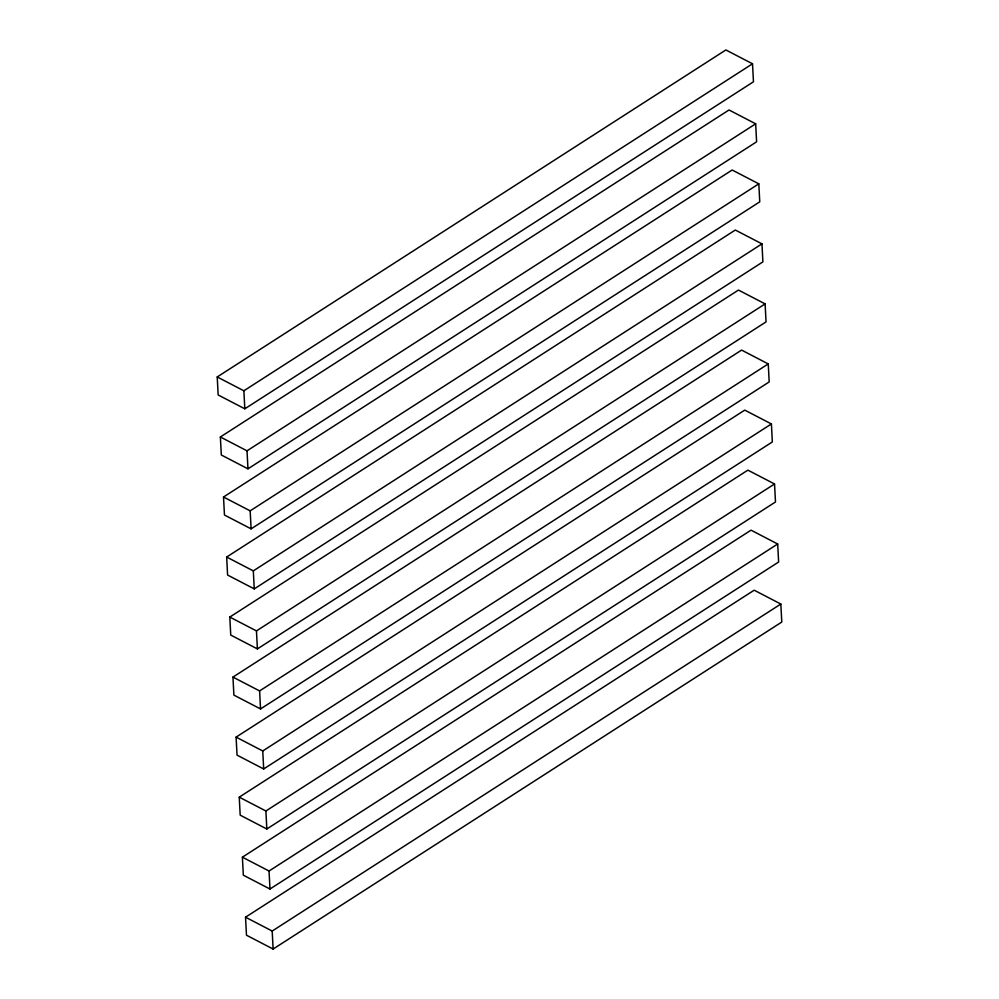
<?xml version="1.0" encoding="UTF-8"?>
<svg xmlns="http://www.w3.org/2000/svg" width="999" height="999" viewBox="0 0 999 999"><rect width="100%" height="100%" fill="white"/><g stroke="black" fill="none" stroke-linecap="round" stroke-linejoin="round"><path stroke-width="1.5" d="M217.22 376.96L725.873 49.95L752.522 63.786L753.471 81.793L244.817 408.803L218.169 394.967L217.22 376.96L243.868 390.796L244.817 408.803M243.868 390.796L752.522 63.786M220.367 436.988L729.02 109.977L755.669 123.814L756.605 141.821L247.964 468.831L221.316 454.995L220.367 436.988L247.015 450.824L247.964 468.831M247.015 450.824L755.669 123.814M223.514 497.015L732.167 170.005L758.815 183.841L759.752 201.848L251.111 528.858L224.463 515.022L223.514 497.015L250.162 510.851L251.111 528.858M250.162 510.851L758.815 183.841M226.661 557.042L735.314 230.032L761.962 243.868L762.899 261.875L254.258 588.886L227.597 575.049L226.661 557.042L253.309 570.879L254.258 588.886M253.309 570.879L761.962 243.868M229.807 617.07L738.461 290.06L765.109 303.896L766.046 321.903L257.405 648.913L230.744 635.077L229.807 617.07L256.456 630.906L257.405 648.913M256.456 630.906L765.109 303.896M232.954 677.097L741.595 350.087L768.256 363.923L769.193 381.93L260.539 708.94L233.891 695.104L232.954 677.097L259.603 690.933L260.539 708.94M259.603 690.933L768.256 363.923M236.101 737.125L744.742 410.114L771.403 423.951L772.339 441.958L263.686 768.968L237.038 755.132L236.101 737.125L262.749 750.961L263.686 768.968M262.749 750.961L771.403 423.951M239.248 797.152L747.889 470.142L774.537 483.978L775.486 501.985L266.833 828.995L240.185 815.159L239.248 797.152L265.896 810.988L266.833 828.995M265.896 810.988L774.537 483.978M242.395 857.179L751.036 530.169L777.684 544.005L778.633 562.012L269.98 889.023L243.331 875.186L242.395 857.179L269.043 871.016L269.98 889.023M269.043 871.016L777.684 544.005M245.529 917.207L754.183 590.197L780.831 604.033L781.78 622.04L273.127 949.05L246.478 935.214L245.529 917.207L272.19 931.043L273.127 949.05M272.19 931.043L780.831 604.033"/></g></svg>
